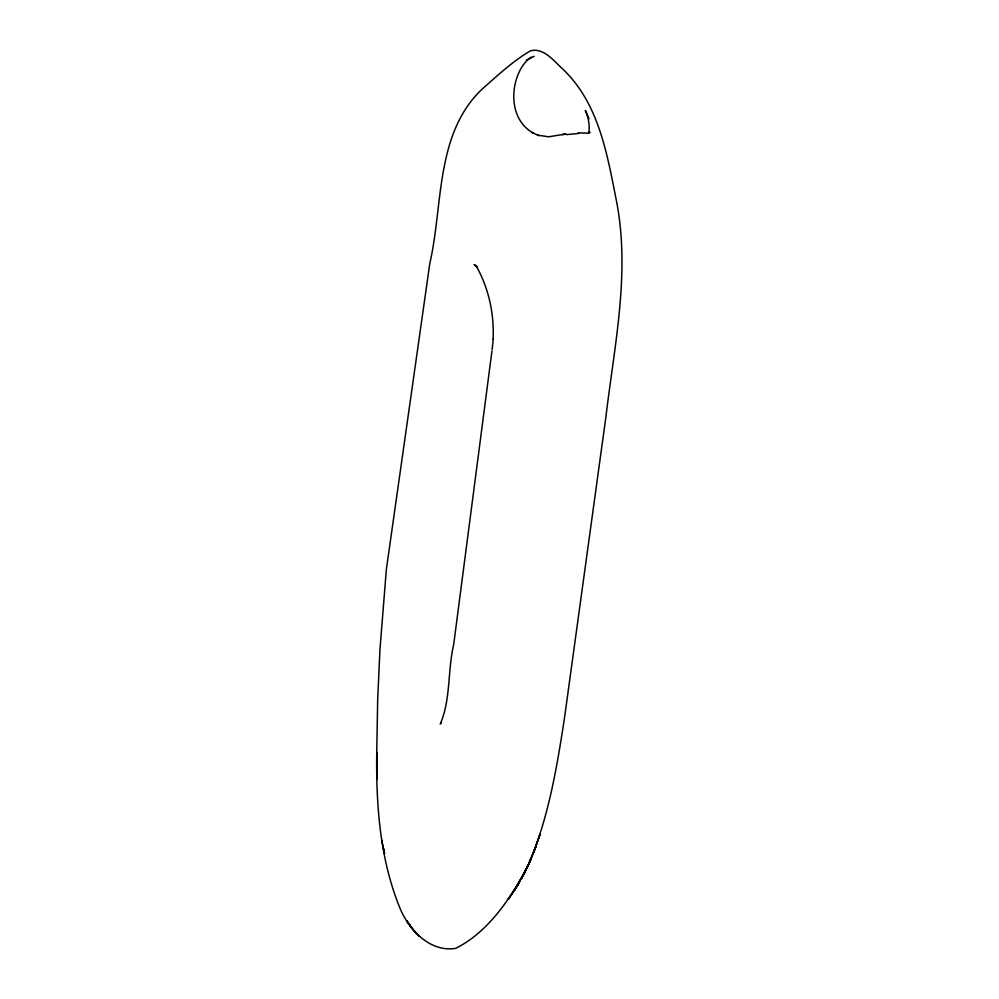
<?xml version="1.0" encoding="UTF-8"?>
<svg xmlns="http://www.w3.org/2000/svg" width="999" height="999" viewBox="0 0 999 999"><rect width="100%" height="100%" fill="white"/><g stroke="black" fill="none" stroke-linecap="round" stroke-linejoin="round"><path stroke-width="1.5" d="M376.748 752.347L377.672 699.887L379.957 649.425L386.376 569.243L429.807 263.486C443.169 205.607 435.139 133.854 481.905 89.336C497.34 75.712 512.712 61.239 530.519 50.762C543.668 47.49 553.633 60.777 562.237 68.581C598.026 102.073 606.718 151.761 615.771 197.515C630.943 270.13 614.51 344.143 605.968 416.483L564.41 718.531C556.755 768.381 548.314 818.993 528.071 865.484C511.276 897.452 488.811 931.767 455.731 948.338C430.681 952.509 409.865 930.831 400.599 909.702C379.97 860.189 375.974 805.431 376.748 752.347L377.11 778.858M493.081 339.373C494.28 314.023 488.911 289.373 477.122 267.557L474.113 264.498L477.322 266.745M492.12 349.662L493.256 339.086M491.933 351.124L453.671 644.68C447.502 670.479 450.961 699.512 440.234 724.013L441.121 723.214M588.761 132.005C590.009 128.247 588.611 116.608 585.302 110.452L589.01 118.756M588.274 133.342L590.022 132.28L587.936 133.204L578.196 132.855M526.336 60.177L534.178 56.331M531.356 57.13C512.325 68.844 503.146 116.096 533.291 133.129L532.192 132.492L538.648 135.602L537.599 135.177L548.701 136.788L565.933 134.003L562.262 134.615M566.258 134.64L578.546 133.491M406.88 921.041L413.199 929.869L419.418 936.3L413.199 929.869L406.88 921.041L410.776 926.672M383.079 846.727L384.565 853.546L381.655 839.997M540.084 834.227L533.578 852.572L540.084 834.227M535.726 847.09L528.071 865.484L535.726 847.09M530.744 859.702L524.987 872.09L514.735 889.884L524.987 872.09L521.553 878.258L530.744 859.702M518.881 883.378L508.279 899.337L518.881 883.378"/></g></svg>
